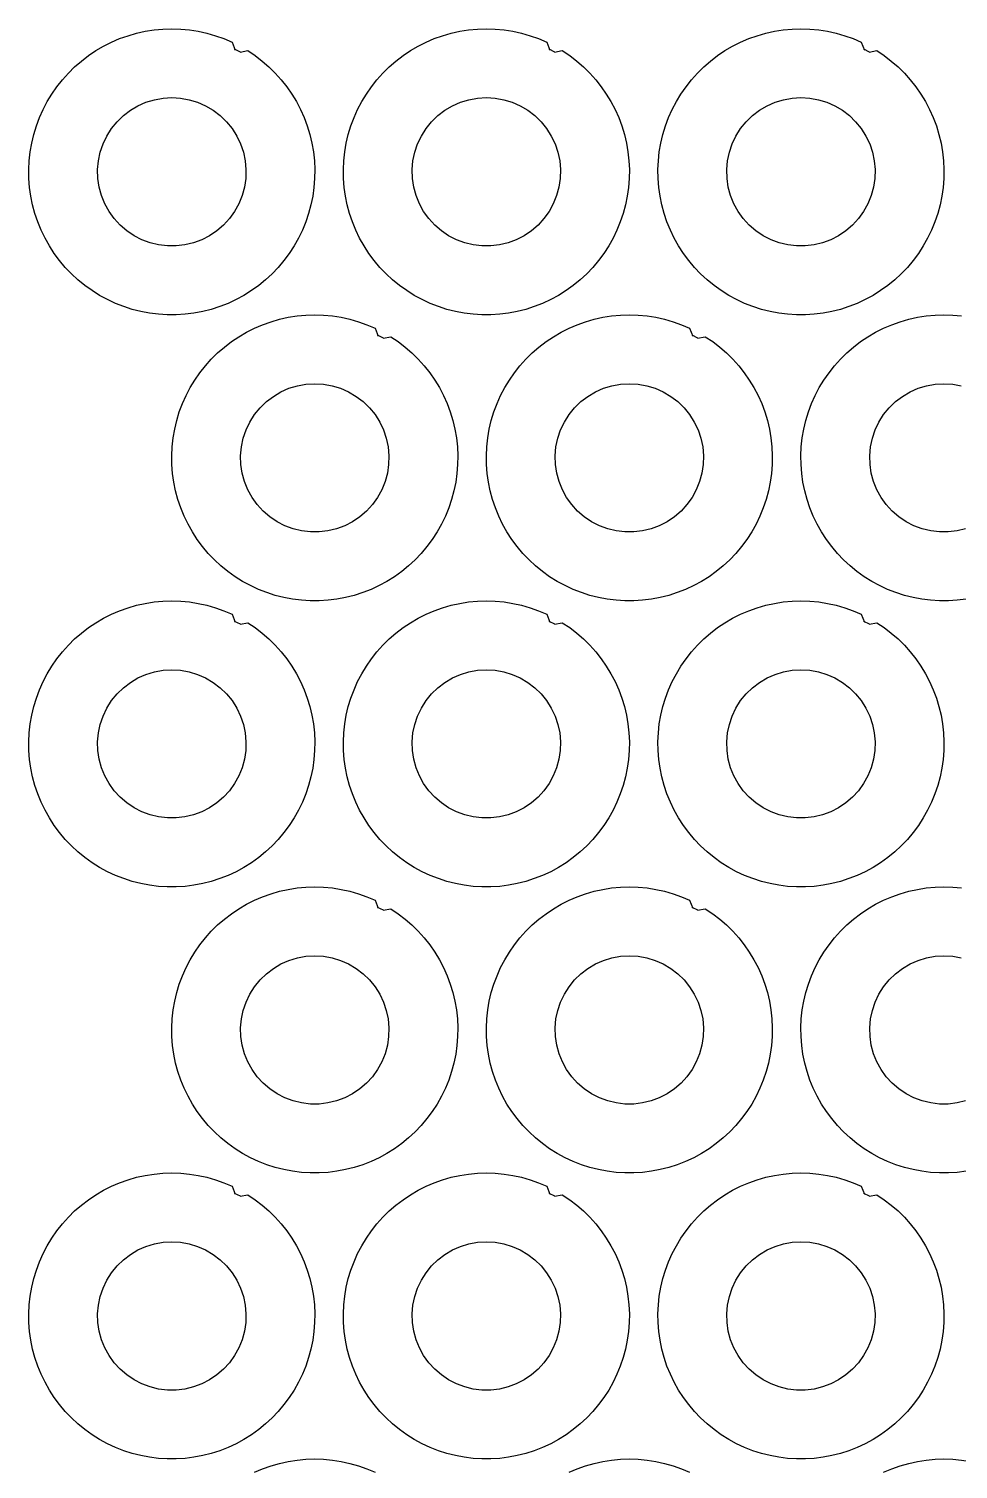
# Model space of a CAD drawing. Extents: x 0 to 183, y 0 to 160.
# Drawn here: x 0.1 to 52.1, y 79.5 to 160.1 of the extents above; entities that cross this region are included whole.
import ezdxf

# ---------------------------------------------------------------- set-up
doc = ezdxf.new("R2010")
doc.units = 0
doc.layers.add('Layer_1', color=7, linetype='CONTINUOUS')

msp = doc.modelspace()

# ---------------------------------------------------------------- linework, layer by layer
at = {"layer": 'Layer_1', "color": 7}
for points in [[(0.161833, 152.722013), (0.21585, 153.217014), (0.300827, 153.707013), (0.415833, 154.192012), (0.560838, 154.668014), (0.734828, 155.134014), (0.937831, 155.588013), (1.16883, 156.029014), (1.42585, 156.455014), (1.70985, 156.863014), (2.018827, 157.254013), (2.350833, 157.624012), (2.704824, 157.973014), (3.080829, 158.300014), (3.475827, 158.602014), (3.888831, 158.880014), (4.318825, 159.131014), (4.762845, 159.354012), (5.220835, 159.550013), (5.689832, 159.717015), (6.167832, 159.855013), (6.653847, 159.962015), (7.144829, 160.039013), (7.640834, 160.086015), (8.137828, 160.101029), (8.634849, 160.086), (9.130827, 160.039013), (9.621837, 159.962015), (10.107824, 159.855013), (10.585852, 159.717015), (11.054848, 159.550013), (11.512839, 159.354012), (11.692383, 158.915537)], [(17.759624, 152.722013), (17.813642, 153.217014), (17.898619, 153.707013), (18.013624, 154.192012), (18.15863, 154.668014), (18.33262, 155.134014), (18.535623, 155.588013), (18.766622, 156.029014), (19.023641, 156.455014), (19.307642, 156.863014), (19.616618, 157.254013), (19.948625, 157.624012), (20.302616, 157.973014), (20.678621, 158.300014), (21.073619, 158.602014), (21.486623, 158.880014), (21.916617, 159.131014), (22.360637, 159.354012), (22.818627, 159.550013), (23.287624, 159.717015), (23.765624, 159.855013), (24.251639, 159.962015), (24.742621, 160.039013), (25.238626, 160.086015), (25.73562, 160.101029), (26.232641, 160.086), (26.728618, 160.039013), (27.219629, 159.962015), (27.705615, 159.855013), (28.183643, 159.717015), (28.65264, 159.550013), (29.11063, 159.354012), (29.290175, 158.915537)], [(35.357416, 152.722013), (35.411433, 153.217014), (35.496411, 153.707013), (35.611416, 154.192012), (35.756422, 154.668014), (35.930412, 155.134014), (36.133414, 155.588013), (36.364413, 156.029014), (36.621433, 156.455014), (36.905433, 156.863014), (37.21441, 157.254013), (37.546416, 157.624012), (37.900408, 157.973014), (38.276412, 158.300014), (38.671411, 158.602014), (39.084415, 158.880014), (39.514408, 159.131014), (39.958429, 159.354012), (40.416419, 159.550013), (40.885416, 159.717015), (41.363415, 159.855013), (41.84943, 159.962015), (42.340412, 160.039013), (42.836418, 160.086015), (43.333411, 160.101029), (43.830433, 160.086), (44.32641, 160.039013), (44.81742, 159.962015), (45.303407, 159.855013), (45.781435, 159.717015), (46.250432, 159.550013), (46.708422, 159.354012), (46.887966, 158.915537)], [(11.976535, 158.791676), (11.653205, 158.954716)], [(11.956831, 158.798006), (12.386824, 158.880014), (12.799828, 158.602014), (13.194827, 158.300014), (13.570831, 157.973014), (13.924851, 157.624012), (14.256829, 157.254013), (14.565834, 156.863014), (14.849834, 156.455014), (15.106826, 156.029014), (15.337825, 155.588013), (15.540827, 155.134014), (15.714845, 154.668014), (15.859851, 154.192012), (15.974828, 153.707013), (16.059834, 153.217014), (16.113851, 152.722013), (16.136711, 152.225014)], [(29.574327, 158.791676), (29.250996, 158.954716)], [(29.554622, 158.798006), (29.984616, 158.880014), (30.39762, 158.602014), (30.792618, 158.300014), (31.168623, 157.973014), (31.522643, 157.624012), (31.854621, 157.254013), (32.163626, 156.863014), (32.447626, 156.455014), (32.704618, 156.029014), (32.935616, 155.588013), (33.138619, 155.134014), (33.312637, 154.668014), (33.457643, 154.192012), (33.57262, 153.707013), (33.657626, 153.217014), (33.711643, 152.722013), (33.734503, 152.225014)], [(47.172119, 158.791676), (46.848788, 158.954716)], [(47.152414, 158.798006), (47.582408, 158.880014), (47.995412, 158.602014), (48.39041, 158.300014), (48.766415, 157.973014), (49.120434, 157.624012), (49.452412, 157.254013), (49.761417, 156.863014), (50.045418, 156.455014), (50.302409, 156.029014), (50.533408, 155.588013), (50.736411, 155.134014), (50.910429, 154.668014), (51.055435, 154.192012), (51.170412, 153.707013), (51.255417, 153.217014), (51.309435, 152.722013), (51.332295, 152.225014)], [(3.989838, 152.224015), (4.032849, 152.714015), (4.134844, 153.195014), (4.291844, 153.661014), (4.50385, 154.105015), (4.765837, 154.520014), (5.07583, 154.902013), (5.428833, 155.245014), (5.819852, 155.543013), (6.242847, 155.793014), (6.69285, 155.991012), (7.162835, 156.135014), (7.646846, 156.222014), (8.137828, 156.251013), (8.628838, 156.222014), (9.112849, 156.135014), (9.582834, 155.991012), (10.032837, 155.793014), (10.455832, 155.543013), (10.846851, 155.245014), (11.199826, 154.902013), (11.509847, 154.520014), (11.771834, 154.105015), (11.983839, 153.661014), (12.14084, 153.195014), (12.242835, 152.714015), (12.285845, 152.224015), (12.271734, 151.732014)], [(21.58763, 152.224015), (21.630641, 152.714015), (21.732636, 153.195014), (21.889636, 153.661014), (22.101642, 154.105015), (22.363628, 154.520014), (22.673621, 154.902013), (23.026625, 155.245014), (23.417644, 155.543013), (23.840638, 155.793014), (24.290642, 155.991012), (24.760626, 156.135014), (25.244638, 156.222014), (25.73562, 156.251013), (26.22663, 156.222014), (26.710641, 156.135014), (27.180626, 155.991012), (27.630629, 155.793014), (28.053624, 155.543013), (28.444642, 155.245014), (28.797618, 154.902013), (29.107639, 154.520014), (29.369626, 154.105015), (29.581631, 153.661014), (29.738631, 153.195014), (29.840626, 152.714015), (29.883637, 152.224015), (29.869526, 151.732014)], [(39.185422, 152.224015), (39.228433, 152.714015), (39.330428, 153.195014), (39.487428, 153.661014), (39.699433, 154.105015), (39.96142, 154.520014), (40.271413, 154.902013), (40.624417, 155.245014), (41.015435, 155.543013), (41.43843, 155.793014), (41.888433, 155.991012), (42.358418, 156.135014), (42.842429, 156.222014), (43.333411, 156.251013), (43.824421, 156.222014), (44.308433, 156.135014), (44.778417, 155.991012), (45.228421, 155.793014), (45.651415, 155.543013), (46.042434, 155.245014), (46.395409, 154.902013), (46.705431, 154.520014), (46.967417, 154.105015), (47.179423, 153.661014), (47.336423, 153.195014), (47.438418, 152.714015), (47.481429, 152.224015), (47.467318, 151.732014)], [(0.138832, 152.225014), (0.161974, 152.722013)], [(17.736623, 152.225014), (17.759766, 152.722013)], [(35.334415, 152.225014), (35.357557, 152.722013)], [(16.136824, 152.225014), (16.128922, 151.728012), (16.09085, 151.232012), (16.020831, 150.739012), (15.920839, 150.252015), (15.790848, 149.771024), (15.631844, 149.300023), (15.44284, 148.840001), (15.225839, 148.392001), (14.98183, 147.958028), (14.71084, 147.541017), (14.414845, 147.141023), (14.093846, 146.760023), (13.750833, 146.40002), (13.384847, 146.062003), (12.999839, 145.748002), (12.59485, 145.458019), (12.173831, 145.194028), (11.736838, 144.956002), (11.284831, 144.746001), (10.821846, 144.565012), (10.347825, 144.412019), (9.865846, 144.290014), (9.37684, 144.19801), (8.882838, 144.136006), (8.386832, 144.105018), (7.888851, 144.105018), (7.392846, 144.136006), (6.898844, 144.19801), (6.409838, 144.290014), (5.92783, 144.412019), (5.453838, 144.565012), (4.990824, 144.746001), (4.538845, 144.956002), (4.101824, 145.194028), (3.680833, 145.458019), (3.275844, 145.748002), (2.890837, 146.062003), (2.524851, 146.40002), (2.181838, 146.760023), (1.860839, 147.141023), (1.564844, 147.541017), (1.293826, 147.958028), (1.049845, 148.392001), (0.832844, 148.840001), (0.64384, 149.300023), (0.484836, 149.771024), (0.354844, 150.252015), (0.254825, 150.739012), (0.184834, 151.232012), (0.146847, 151.728012), (0.138944, 152.225014)], [(12.271847, 151.732014), (12.198836, 151.246013), (12.068845, 150.772012), (11.884836, 150.316023), (11.646838, 149.886001), (11.360834, 149.486008), (11.028828, 149.123013), (10.655843, 148.802014), (10.247834, 148.528004), (9.810841, 148.303017), (9.349831, 148.132018), (8.871831, 148.016025), (8.383841, 147.958028), (7.891843, 147.958028), (7.403824, 148.016025), (6.925824, 148.132018), (6.464843, 148.303017), (6.02785, 148.528004), (5.619841, 148.802014), (5.246828, 149.123013), (4.91485, 149.486008), (4.628846, 149.886001), (4.390848, 150.316023), (4.206839, 150.772012), (4.076848, 151.246013), (4.003837, 151.732014), (3.989726, 152.224015)], [(33.734616, 152.225014), (33.726714, 151.728012), (33.688642, 151.232012), (33.618622, 150.739012), (33.518631, 150.252015), (33.38864, 149.771024), (33.229636, 149.300023), (33.040631, 148.840001), (32.823631, 148.392001), (32.579621, 147.958028), (32.308632, 147.541017), (32.012637, 147.141023), (31.691637, 146.760023), (31.348624, 146.40002), (30.982639, 146.062003), (30.597631, 145.748002), (30.192642, 145.458019), (29.771623, 145.194028), (29.33463, 144.956002), (28.882623, 144.746001), (28.419638, 144.565012), (27.945617, 144.412019), (27.463638, 144.290014), (26.974632, 144.19801), (26.48063, 144.136006), (25.984624, 144.105018), (25.486643, 144.105018), (24.990638, 144.136006), (24.496636, 144.19801), (24.007629, 144.290014), (23.525622, 144.412019), (23.05163, 144.565012), (22.588616, 144.746001), (22.136637, 144.956002), (21.699616, 145.194028), (21.278625, 145.458019), (20.873636, 145.748002), (20.488629, 146.062003), (20.122643, 146.40002), (19.77963, 146.760023), (19.45863, 147.141023), (19.162636, 147.541017), (18.891618, 147.958028), (18.647637, 148.392001), (18.430636, 148.840001), (18.241632, 149.300023), (18.082628, 149.771024), (17.952636, 150.252015), (17.852617, 150.739012), (17.782626, 151.232012), (17.744638, 151.728012), (17.736736, 152.225014)], [(29.869639, 151.732014), (29.796628, 151.246013), (29.666636, 150.772012), (29.482628, 150.316023), (29.24463, 149.886001), (28.958626, 149.486008), (28.626619, 149.123013), (28.253634, 148.802014), (27.845626, 148.528004), (27.408633, 148.303017), (26.947623, 148.132018), (26.469623, 148.016025), (25.981633, 147.958028), (25.489635, 147.958028), (25.001616, 148.016025), (24.523616, 148.132018), (24.062634, 148.303017), (23.625642, 148.528004), (23.217633, 148.802014), (22.84462, 149.123013), (22.512642, 149.486008), (22.226638, 149.886001), (21.98864, 150.316023), (21.804631, 150.772012), (21.674639, 151.246013), (21.601628, 151.732014), (21.587517, 152.224015)], [(51.332407, 152.225014), (51.324505, 151.728012), (51.286433, 151.232012), (51.216414, 150.739012), (51.116423, 150.252015), (50.986431, 149.771024), (50.827427, 149.300023), (50.638423, 148.840001), (50.421422, 148.392001), (50.177413, 147.958028), (49.906423, 147.541017), (49.610429, 147.141023), (49.289429, 146.760023), (48.946416, 146.40002), (48.58043, 146.062003), (48.195423, 145.748002), (47.790434, 145.458019), (47.369415, 145.194028), (46.932422, 144.956002), (46.480415, 144.746001), (46.017429, 144.565012), (45.543409, 144.412019), (45.06143, 144.290014), (44.572423, 144.19801), (44.078421, 144.136006), (43.582416, 144.105018), (43.084435, 144.105018), (42.588429, 144.136006), (42.094427, 144.19801), (41.605421, 144.290014), (41.123414, 144.412019), (40.649421, 144.565012), (40.186408, 144.746001), (39.734429, 144.956002), (39.297408, 145.194028), (38.876417, 145.458019), (38.471428, 145.748002), (38.08642, 146.062003), (37.720435, 146.40002), (37.377422, 146.760023), (37.056422, 147.141023), (36.760427, 147.541017), (36.489409, 147.958028), (36.245428, 148.392001), (36.028428, 148.840001), (35.839423, 149.300023), (35.680419, 149.771024), (35.550428, 150.252015), (35.450408, 150.739012), (35.380417, 151.232012), (35.34243, 151.728012), (35.334528, 152.225014)], [(47.467431, 151.732014), (47.39442, 151.246013), (47.264428, 150.772012), (47.080419, 150.316023), (46.842421, 149.886001), (46.556417, 149.486008), (46.224411, 149.123013), (45.851426, 148.802014), (45.443417, 148.528004), (45.006425, 148.303017), (44.545415, 148.132018), (44.067415, 148.016025), (43.579424, 147.958028), (43.087426, 147.958028), (42.599408, 148.016025), (42.121408, 148.132018), (41.660426, 148.303017), (41.223433, 148.528004), (40.815425, 148.802014), (40.442411, 149.123013), (40.110433, 149.486008), (39.824429, 149.886001), (39.586431, 150.316023), (39.402423, 150.772012), (39.272431, 151.246013), (39.19942, 151.732014), (39.185309, 152.224015)], [(8.160829, 136.726001), (8.214846, 137.221002), (8.299823, 137.711002), (8.414829, 138.196001), (8.559835, 138.672003), (8.733825, 139.138002), (8.936827, 139.592002), (9.167826, 140.033002), (9.424846, 140.459003), (9.708846, 140.867003), (10.017823, 141.258002), (10.349829, 141.628001), (10.70382, 141.977003), (11.079825, 142.304002), (11.474823, 142.606003), (11.887827, 142.884003), (12.317821, 143.135003), (12.761841, 143.358001), (13.219832, 143.554001), (13.688828, 143.721003), (14.166828, 143.859002), (14.652843, 143.966003), (15.143825, 144.043002), (15.639831, 144.090003), (16.136824, 144.105018), (16.633846, 144.089989), (17.129823, 144.043002), (17.620833, 143.966003), (18.10682, 143.859002), (18.584848, 143.721003), (19.053845, 143.554001), (19.511835, 143.358001), (19.691379, 142.919526)], [(25.758621, 136.726001), (25.812638, 137.221002), (25.897615, 137.711002), (26.012621, 138.196001), (26.157626, 138.672003), (26.331616, 139.138002), (26.534619, 139.592002), (26.765618, 140.033002), (27.022638, 140.459003), (27.306638, 140.867003), (27.615615, 141.258002), (27.947621, 141.628001), (28.301612, 141.977003), (28.677617, 142.304002), (29.072615, 142.606003), (29.485619, 142.884003), (29.915613, 143.135003), (30.359633, 143.358001), (30.817623, 143.554001), (31.28662, 143.721003), (31.76462, 143.859002), (32.250635, 143.966003), (32.741617, 144.043002), (33.237622, 144.090003), (33.734616, 144.105018), (34.231637, 144.089989), (34.727615, 144.043002), (35.218625, 143.966003), (35.704612, 143.859002), (36.18264, 143.721003), (36.651636, 143.554001), (37.109627, 143.358001), (37.289171, 142.919526)], [(43.356412, 136.726001), (43.41043, 137.221002), (43.495407, 137.711002), (43.610412, 138.196001), (43.755418, 138.672003), (43.929408, 139.138002), (44.132411, 139.592002), (44.363409, 140.033002), (44.620429, 140.459003), (44.904429, 140.867003), (45.213406, 141.258002), (45.545413, 141.628001), (45.899404, 141.977003), (46.275409, 142.304002), (46.670407, 142.606003), (47.083411, 142.884003), (47.513405, 143.135003), (47.957425, 143.358001), (48.415415, 143.554001), (48.884412, 143.721003), (49.362412, 143.859002), (49.848427, 143.966003), (50.339409, 144.043002), (50.835414, 144.090003), (51.332407, 144.105018), (51.829429, 144.089989), (52.325406, 144.043002)], [(19.975532, 142.795665), (19.652201, 142.958704)], [(19.955827, 142.801995), (20.385821, 142.884003), (20.798825, 142.606003), (21.193823, 142.304002), (21.569828, 141.977003), (21.923847, 141.628001), (22.255825, 141.258002), (22.56483, 140.867003), (22.84883, 140.459003), (23.105822, 140.033002), (23.336821, 139.592002), (23.539823, 139.138002), (23.713842, 138.672003), (23.858847, 138.196001), (23.973825, 137.711002), (24.05883, 137.221002), (24.112847, 136.726001), (24.135707, 136.229003)], [(37.573323, 142.795665), (37.249993, 142.958704)], [(37.553619, 142.801995), (37.983612, 142.884003), (38.396616, 142.606003), (38.791615, 142.304002), (39.167619, 141.977003), (39.521639, 141.628001), (39.853617, 141.258002), (40.162622, 140.867003), (40.446622, 140.459003), (40.703614, 140.033002), (40.934613, 139.592002), (41.137615, 139.138002), (41.311633, 138.672003), (41.456639, 138.196001), (41.571616, 137.711002), (41.656622, 137.221002), (41.710639, 136.726001), (41.733499, 136.229003)], [(11.988835, 136.228003), (12.031845, 136.718003), (12.13384, 137.199003), (12.290841, 137.665003), (12.502846, 138.109003), (12.764833, 138.524003), (13.074826, 138.906002), (13.427829, 139.249003), (13.818848, 139.547002), (14.241843, 139.797003), (14.691846, 139.995001), (15.161831, 140.139002), (15.645842, 140.226003), (16.136824, 140.255001), (16.627834, 140.226003), (17.111845, 140.139002), (17.58183, 139.995001), (18.031833, 139.797003), (18.454828, 139.547002), (18.845847, 139.249003), (19.198822, 138.906002), (19.508843, 138.524003), (19.77083, 138.109003), (19.982836, 137.665003), (20.139836, 137.199003), (20.241831, 136.718003), (20.284842, 136.228003), (20.27073, 135.736003)], [(29.586626, 136.228003), (29.629637, 136.718003), (29.731632, 137.199003), (29.888632, 137.665003), (30.100638, 138.109003), (30.362625, 138.524003), (30.672618, 138.906002), (31.025621, 139.249003), (31.41664, 139.547002), (31.839635, 139.797003), (32.289638, 139.995001), (32.759623, 140.139002), (33.243634, 140.226003), (33.734616, 140.255001), (34.225626, 140.226003), (34.709637, 140.139002), (35.179622, 139.995001), (35.629625, 139.797003), (36.05262, 139.547002), (36.443639, 139.249003), (36.796614, 138.906002), (37.106635, 138.524003), (37.368622, 138.109003), (37.580627, 137.665003), (37.737628, 137.199003), (37.839623, 136.718003), (37.882633, 136.228003), (37.868522, 135.736003)], [(47.184418, 136.228003), (47.227429, 136.718003), (47.329424, 137.199003), (47.486424, 137.665003), (47.698429, 138.109003), (47.960416, 138.524003), (48.270409, 138.906002), (48.623413, 139.249003), (49.014432, 139.547002), (49.437426, 139.797003), (49.88743, 139.995001), (50.357414, 140.139002), (50.841425, 140.226003), (51.332407, 140.255001), (51.823418, 140.226003), (52.307429, 140.139002)], [(8.137828, 136.229003), (8.16097, 136.726001)], [(24.13582, 136.229003), (24.127918, 135.732001), (24.089846, 135.236001), (24.019827, 134.743001), (23.919836, 134.256004), (23.789844, 133.775013), (23.63084, 133.304012), (23.441836, 132.84399), (23.224835, 132.39599), (22.980826, 131.962017), (22.709836, 131.545005), (22.413841, 131.145012), (22.092842, 130.764012), (21.749829, 130.404009), (21.383843, 130.065992), (20.998836, 129.751991), (20.593847, 129.462008), (20.172828, 129.198017), (19.735835, 128.959991), (19.283828, 128.749989), (18.820842, 128.569), (18.346822, 128.416008), (17.864842, 128.294003), (17.375836, 128.201999), (16.881834, 128.139994), (16.385829, 128.109006), (15.887848, 128.109006), (15.391842, 128.139994), (14.89784, 128.201999), (14.408834, 128.294003), (13.926826, 128.416008), (13.452834, 128.569), (12.98982, 128.749989), (12.537842, 128.959991), (12.10082, 129.198017), (11.67983, 129.462008), (11.274841, 129.751991), (10.889833, 130.065992), (10.523847, 130.404009), (10.180834, 130.764012), (9.859835, 131.145012), (9.56384, 131.545005), (9.292822, 131.962017), (9.048841, 132.39599), (8.83184, 132.84399), (8.642836, 133.304012), (8.483832, 133.775013), (8.353841, 134.256004), (8.253821, 134.743001), (8.18383, 135.236001), (8.145843, 135.732001), (8.137941, 136.229003)], [(20.270843, 135.736003), (20.197832, 135.250002), (20.067841, 134.776001), (19.883832, 134.320012), (19.645834, 133.88999), (19.35983, 133.489996), (19.027824, 133.127002), (18.654839, 132.806003), (18.24683, 132.531993), (17.809837, 132.307005), (17.348827, 132.136007), (16.870828, 132.020014), (16.382837, 131.962017), (15.890839, 131.962017), (15.40282, 132.020014), (14.924821, 132.136007), (14.463839, 132.307005), (14.026846, 132.531993), (13.618837, 132.806003), (13.245824, 133.127002), (12.913846, 133.489996), (12.627842, 133.88999), (12.389844, 134.320012), (12.205835, 134.776001), (12.075844, 135.250002), (12.002833, 135.736003), (11.988722, 136.228003)], [(25.73562, 136.229003), (25.758762, 136.726001)], [(41.733612, 136.229003), (41.72571, 135.732001), (41.687638, 135.236001), (41.617619, 134.743001), (41.517627, 134.256004), (41.387636, 133.775013), (41.228632, 133.304012), (41.039628, 132.84399), (40.822627, 132.39599), (40.578618, 131.962017), (40.307628, 131.545005), (40.011633, 131.145012), (39.690634, 130.764012), (39.347621, 130.404009), (38.981635, 130.065992), (38.596627, 129.751991), (38.191638, 129.462008), (37.770619, 129.198017), (37.333626, 128.959991), (36.881619, 128.749989), (36.418634, 128.569), (35.944613, 128.416008), (35.462634, 128.294003), (34.973628, 128.201999), (34.479626, 128.139994), (33.98362, 128.109006), (33.485639, 128.109006), (32.989634, 128.139994), (32.495632, 128.201999), (32.006626, 128.294003), (31.524618, 128.416008), (31.050626, 128.569), (30.587612, 128.749989), (30.135633, 128.959991), (29.698612, 129.198017), (29.277621, 129.462008), (28.872632, 129.751991), (28.487625, 130.065992), (28.121639, 130.404009), (27.778626, 130.764012), (27.457627, 131.145012), (27.161632, 131.545005), (26.890614, 131.962017), (26.646633, 132.39599), (26.429632, 132.84399), (26.240628, 133.304012), (26.081624, 133.775013), (25.951632, 134.256004), (25.851613, 134.743001), (25.781622, 135.236001), (25.743635, 135.732001), (25.735732, 136.229003)], [(37.868635, 135.736003), (37.795624, 135.250002), (37.665633, 134.776001), (37.481624, 134.320012), (37.243626, 133.88999), (36.957622, 133.489996), (36.625616, 133.127002), (36.252631, 132.806003), (35.844622, 132.531993), (35.407629, 132.307005), (34.946619, 132.136007), (34.468619, 132.020014), (33.980629, 131.962017), (33.488631, 131.962017), (33.000612, 132.020014), (32.522612, 132.136007), (32.061631, 132.307005), (31.624638, 132.531993), (31.216629, 132.806003), (30.843616, 133.127002), (30.511638, 133.489996), (30.225634, 133.88999), (29.987636, 134.320012), (29.803627, 134.776001), (29.673636, 135.250002), (29.600625, 135.736003), (29.586514, 136.228003)], [(43.333411, 136.229003), (43.356553, 136.726001)], [(52.571419, 128.201999), (52.077418, 128.139994), (51.581412, 128.109006), (51.083431, 128.109006), (50.587425, 128.139994), (50.093424, 128.201999), (49.604417, 128.294003), (49.12241, 128.416008), (48.648418, 128.569), (48.185404, 128.749989), (47.733425, 128.959991), (47.296404, 129.198017), (46.875413, 129.462008), (46.470424, 129.751991), (46.085417, 130.065992), (45.719431, 130.404009), (45.376418, 130.764012), (45.055418, 131.145012), (44.759424, 131.545005), (44.488406, 131.962017), (44.244425, 132.39599), (44.027424, 132.84399), (43.83842, 133.304012), (43.679416, 133.775013), (43.549424, 134.256004), (43.449405, 134.743001), (43.379413, 135.236001), (43.341426, 135.732001), (43.333524, 136.229003)], [(52.544411, 132.136007), (52.066411, 132.020014), (51.578421, 131.962017), (51.086423, 131.962017), (50.598404, 132.020014), (50.120404, 132.136007), (49.659422, 132.307005), (49.222429, 132.531993), (48.814421, 132.806003), (48.441408, 133.127002), (48.10943, 133.489996), (47.823426, 133.88999), (47.585428, 134.320012), (47.401419, 134.776001), (47.271427, 135.250002), (47.198416, 135.736003), (47.184305, 136.228003)], [(0.161833, 120.72999), (0.21585, 121.224991), (0.300827, 121.714991), (0.415833, 122.19999), (0.560838, 122.675991), (0.734828, 123.141991), (0.937831, 123.595991), (1.16883, 124.036991), (1.42585, 124.462992), (1.70985, 124.870992), (2.018827, 125.261991), (2.350833, 125.63199), (2.704824, 125.980992), (3.080829, 126.307991), (3.475827, 126.609991), (3.888831, 126.887992), (4.318825, 127.138992), (4.762845, 127.36199), (5.220835, 127.55799), (5.689832, 127.724992), (6.167832, 127.86299), (6.653847, 127.969992), (7.144829, 128.046991), (7.640834, 128.093992), (8.137828, 128.109006), (8.634849, 128.093978), (9.130827, 128.046991), (9.621837, 127.969992), (10.107824, 127.86299), (10.585852, 127.724992), (11.054848, 127.55799), (11.512839, 127.36199), (11.692383, 126.923515)], [(17.759624, 120.72999), (17.813642, 121.224991), (17.898619, 121.714991), (18.013624, 122.19999), (18.15863, 122.675991), (18.33262, 123.141991), (18.535623, 123.595991), (18.766622, 124.036991), (19.023641, 124.462992), (19.307642, 124.870992), (19.616618, 125.261991), (19.948625, 125.63199), (20.302616, 125.980992), (20.678621, 126.307991), (21.073619, 126.609991), (21.486623, 126.887992), (21.916617, 127.138992), (22.360637, 127.36199), (22.818627, 127.55799), (23.287624, 127.724992), (23.765624, 127.86299), (24.251639, 127.969992), (24.742621, 128.046991), (25.238626, 128.093992), (25.73562, 128.109006), (26.232641, 128.093978), (26.728618, 128.046991), (27.219629, 127.969992), (27.705615, 127.86299), (28.183643, 127.724992), (28.65264, 127.55799), (29.11063, 127.36199), (29.290175, 126.923515)], [(35.357416, 120.72999), (35.411433, 121.224991), (35.496411, 121.714991), (35.611416, 122.19999), (35.756422, 122.675991), (35.930412, 123.141991), (36.133414, 123.595991), (36.364413, 124.036991), (36.621433, 124.462992), (36.905433, 124.870992), (37.21441, 125.261991), (37.546416, 125.63199), (37.900408, 125.980992), (38.276412, 126.307991), (38.671411, 126.609991), (39.084415, 126.887992), (39.514408, 127.138992), (39.958429, 127.36199), (40.416419, 127.55799), (40.885416, 127.724992), (41.363415, 127.86299), (41.84943, 127.969992), (42.340412, 128.046991), (42.836418, 128.093992), (43.333411, 128.109006), (43.830433, 128.093978), (44.32641, 128.046991), (44.81742, 127.969992), (45.303407, 127.86299), (45.781435, 127.724992), (46.250432, 127.55799), (46.708422, 127.36199), (46.887966, 126.923515)], [(11.976535, 126.799653), (11.653205, 126.962693)], [(11.956831, 126.805984), (12.386824, 126.887992), (12.799828, 126.609991), (13.194827, 126.307991), (13.570831, 125.980992), (13.924851, 125.63199), (14.256829, 125.261991), (14.565834, 124.870992), (14.849834, 124.462992), (15.106826, 124.036991), (15.337825, 123.595991), (15.540827, 123.141991), (15.714845, 122.675991), (15.859851, 122.19999), (15.974828, 121.714991), (16.059834, 121.224991), (16.113851, 120.72999), (16.136711, 120.232991)], [(29.574327, 126.799653), (29.250996, 126.962693)], [(29.554622, 126.805984), (29.984616, 126.887992), (30.39762, 126.609991), (30.792618, 126.307991), (31.168623, 125.980992), (31.522643, 125.63199), (31.854621, 125.261991), (32.163626, 124.870992), (32.447626, 124.462992), (32.704618, 124.036991), (32.935616, 123.595991), (33.138619, 123.141991), (33.312637, 122.675991), (33.457643, 122.19999), (33.57262, 121.714991), (33.657626, 121.224991), (33.711643, 120.72999), (33.734503, 120.232991)], [(47.172119, 126.799653), (46.848788, 126.962693)], [(47.152414, 126.805984), (47.582408, 126.887992), (47.995412, 126.609991), (48.39041, 126.307991), (48.766415, 125.980992), (49.120434, 125.63199), (49.452412, 125.261991), (49.761417, 124.870992), (50.045418, 124.462992), (50.302409, 124.036991), (50.533408, 123.595991), (50.736411, 123.141991), (50.910429, 122.675991), (51.055435, 122.19999), (51.170412, 121.714991), (51.255417, 121.224991), (51.309435, 120.72999), (51.332295, 120.232991)], [(3.989838, 120.231992), (4.032849, 120.721992), (4.134844, 121.202992), (4.291844, 121.668992), (4.50385, 122.112992), (4.765837, 122.527991), (5.07583, 122.90999), (5.428833, 123.252992), (5.819852, 123.55099), (6.242847, 123.800991), (6.69285, 123.99899), (7.162835, 124.142991), (7.646846, 124.229992), (8.137828, 124.25899), (8.628838, 124.229992), (9.112849, 124.142991), (9.582834, 123.99899), (10.032837, 123.800991), (10.455832, 123.55099), (10.846851, 123.252992), (11.199826, 122.90999), (11.509847, 122.527991), (11.771834, 122.112992), (11.983839, 121.668992), (12.14084, 121.202992), (12.242835, 120.721992), (12.285845, 120.231992), (12.271734, 119.739991)], [(21.58763, 120.231992), (21.630641, 120.721992), (21.732636, 121.202992), (21.889636, 121.668992), (22.101642, 122.112992), (22.363628, 122.527991), (22.673621, 122.90999), (23.026625, 123.252992), (23.417644, 123.55099), (23.840638, 123.800991), (24.290642, 123.99899), (24.760626, 124.142991), (25.244638, 124.229992), (25.73562, 124.25899), (26.22663, 124.229992), (26.710641, 124.142991), (27.180626, 123.99899), (27.630629, 123.800991), (28.053624, 123.55099), (28.444642, 123.252992), (28.797618, 122.90999), (29.107639, 122.527991), (29.369626, 122.112992), (29.581631, 121.668992), (29.738631, 121.202992), (29.840626, 120.721992), (29.883637, 120.231992), (29.869526, 119.739991)], [(39.185422, 120.231992), (39.228433, 120.721992), (39.330428, 121.202992), (39.487428, 121.668992), (39.699433, 122.112992), (39.96142, 122.527991), (40.271413, 122.90999), (40.624417, 123.252992), (41.015435, 123.55099), (41.43843, 123.800991), (41.888433, 123.99899), (42.358418, 124.142991), (42.842429, 124.229992), (43.333411, 124.25899), (43.824421, 124.229992), (44.308433, 124.142991), (44.778417, 123.99899), (45.228421, 123.800991), (45.651415, 123.55099), (46.042434, 123.252992), (46.395409, 122.90999), (46.705431, 122.527991), (46.967417, 122.112992), (47.179423, 121.668992), (47.336423, 121.202992), (47.438418, 120.721992), (47.481429, 120.231992), (47.467318, 119.739991)], [(0.138832, 120.232991), (0.161974, 120.72999)], [(16.136824, 120.232991), (16.128922, 119.735989), (16.09085, 119.23999), (16.020831, 118.74699), (15.920839, 118.259993), (15.790848, 117.779001), (15.631844, 117.308001), (15.44284, 116.847978), (15.225839, 116.399979), (14.98183, 115.966006), (14.71084, 115.548994), (14.414845, 115.149001), (14.093846, 114.768001), (13.750833, 114.407998), (13.384847, 114.06998), (12.999839, 113.75598), (12.59485, 113.465997), (12.173831, 113.202006), (11.736838, 112.96398), (11.284831, 112.753978), (10.821846, 112.572989), (10.347825, 112.419996), (9.865846, 112.297992), (9.37684, 112.205987), (8.882838, 112.143983), (8.386832, 112.112995), (7.888851, 112.112995), (7.392846, 112.143983), (6.898844, 112.205987), (6.409838, 112.297992), (5.92783, 112.419996), (5.453838, 112.572989), (4.990824, 112.753978), (4.538845, 112.96398), (4.101824, 113.202006), (3.680833, 113.465997), (3.275844, 113.75598), (2.890837, 114.06998), (2.524851, 114.407998), (2.181838, 114.768001), (1.860839, 115.149001), (1.564844, 115.548994), (1.293826, 115.966006), (1.049845, 116.399979), (0.832844, 116.847978), (0.64384, 117.308001), (0.484836, 117.779001), (0.354844, 118.259993), (0.254825, 118.74699), (0.184834, 119.23999), (0.146847, 119.735989), (0.138944, 120.232991)], [(12.271847, 119.739991), (12.198836, 119.253991), (12.068845, 118.77999), (11.884836, 118.324001), (11.646838, 117.893979), (11.360834, 117.493985), (11.028828, 117.130991), (10.655843, 116.809991), (10.247834, 116.535982), (9.810841, 116.310994), (9.349831, 116.139996), (8.871831, 116.024002), (8.383841, 115.966006), (7.891843, 115.966006), (7.403824, 116.024002), (6.925824, 116.139996), (6.464843, 116.310994), (6.02785, 116.535982), (5.619841, 116.809991), (5.246828, 117.130991), (4.91485, 117.493985), (4.628846, 117.893979), (4.390848, 118.324001), (4.206839, 118.77999), (4.076848, 119.253991), (4.003837, 119.739991), (3.989726, 120.231992)], [(17.736623, 120.232991), (17.759766, 120.72999)], [(33.734616, 120.232991), (33.726714, 119.735989), (33.688642, 119.23999), (33.618622, 118.74699), (33.518631, 118.259993), (33.38864, 117.779001), (33.229636, 117.308001), (33.040631, 116.847978), (32.823631, 116.399979), (32.579621, 115.966006), (32.308632, 115.548994), (32.012637, 115.149001), (31.691637, 114.768001), (31.348624, 114.407998), (30.982639, 114.06998), (30.597631, 113.75598), (30.192642, 113.465997), (29.771623, 113.202006), (29.33463, 112.96398), (28.882623, 112.753978), (28.419638, 112.572989), (27.945617, 112.419996), (27.463638, 112.297992), (26.974632, 112.205987), (26.48063, 112.143983), (25.984624, 112.112995), (25.486643, 112.112995), (24.990638, 112.143983), (24.496636, 112.205987), (24.007629, 112.297992), (23.525622, 112.419996), (23.05163, 112.572989), (22.588616, 112.753978), (22.136637, 112.96398), (21.699616, 113.202006), (21.278625, 113.465997), (20.873636, 113.75598), (20.488629, 114.06998), (20.122643, 114.407998), (19.77963, 114.768001), (19.45863, 115.149001), (19.162636, 115.548994), (18.891618, 115.966006), (18.647637, 116.399979), (18.430636, 116.847978), (18.241632, 117.308001), (18.082628, 117.779001), (17.952636, 118.259993), (17.852617, 118.74699), (17.782626, 119.23999), (17.744638, 119.735989), (17.736736, 120.232991)], [(29.869639, 119.739991), (29.796628, 119.253991), (29.666636, 118.77999), (29.482628, 118.324001), (29.24463, 117.893979), (28.958626, 117.493985), (28.626619, 117.130991), (28.253634, 116.809991), (27.845626, 116.535982), (27.408633, 116.310994), (26.947623, 116.139996), (26.469623, 116.024002), (25.981633, 115.966006), (25.489635, 115.966006), (25.001616, 116.024002), (24.523616, 116.139996), (24.062634, 116.310994), (23.625642, 116.535982), (23.217633, 116.809991), (22.84462, 117.130991), (22.512642, 117.493985), (22.226638, 117.893979), (21.98864, 118.324001), (21.804631, 118.77999), (21.674639, 119.253991), (21.601628, 119.739991), (21.587517, 120.231992)], [(35.334415, 120.232991), (35.357557, 120.72999)], [(51.332407, 120.232991), (51.324505, 119.735989), (51.286433, 119.23999), (51.216414, 118.74699), (51.116423, 118.259993), (50.986431, 117.779001), (50.827427, 117.308001), (50.638423, 116.847978), (50.421422, 116.399979), (50.177413, 115.966006), (49.906423, 115.548994), (49.610429, 115.149001), (49.289429, 114.768001), (48.946416, 114.407998), (48.58043, 114.06998), (48.195423, 113.75598), (47.790434, 113.465997), (47.369415, 113.202006), (46.932422, 112.96398), (46.480415, 112.753978), (46.017429, 112.572989), (45.543409, 112.419996), (45.06143, 112.297992), (44.572423, 112.205987), (44.078421, 112.143983), (43.582416, 112.112995), (43.084435, 112.112995), (42.588429, 112.143983), (42.094427, 112.205987), (41.605421, 112.297992), (41.123414, 112.419996), (40.649421, 112.572989), (40.186408, 112.753978), (39.734429, 112.96398), (39.297408, 113.202006), (38.876417, 113.465997), (38.471428, 113.75598), (38.08642, 114.06998), (37.720435, 114.407998), (37.377422, 114.768001), (37.056422, 115.149001), (36.760427, 115.548994), (36.489409, 115.966006), (36.245428, 116.399979), (36.028428, 116.847978), (35.839423, 117.308001), (35.680419, 117.779001), (35.550428, 118.259993), (35.450408, 118.74699), (35.380417, 119.23999), (35.34243, 119.735989), (35.334528, 120.232991)], [(47.467431, 119.739991), (47.39442, 119.253991), (47.264428, 118.77999), (47.080419, 118.324001), (46.842421, 117.893979), (46.556417, 117.493985), (46.224411, 117.130991), (45.851426, 116.809991), (45.443417, 116.535982), (45.006425, 116.310994), (44.545415, 116.139996), (44.067415, 116.024002), (43.579424, 115.966006), (43.087426, 115.966006), (42.599408, 116.024002), (42.121408, 116.139996), (41.660426, 116.310994), (41.223433, 116.535982), (40.815425, 116.809991), (40.442411, 117.130991), (40.110433, 117.493985), (39.824429, 117.893979), (39.586431, 118.324001), (39.402423, 118.77999), (39.272431, 119.253991), (39.19942, 119.739991), (39.185309, 120.231992)], [(8.160829, 104.733979), (8.214846, 105.22898), (8.299823, 105.71898), (8.414829, 106.203979), (8.559835, 106.67998), (8.733825, 107.14598), (8.936827, 107.59998), (9.167826, 108.04098), (9.424846, 108.46698), (9.708846, 108.874981), (10.017823, 109.26598), (10.349829, 109.635979), (10.70382, 109.98498), (11.079825, 110.31198), (11.474823, 110.61398), (11.887827, 110.89198), (12.317821, 111.14298), (12.761841, 111.365978), (13.219832, 111.561979), (13.688828, 111.728981), (14.166828, 111.866979), (14.652843, 111.973981), (15.143825, 112.05098), (15.639831, 112.097981), (16.136824, 112.112995), (16.633846, 112.097967), (17.129823, 112.05098), (17.620833, 111.973981), (18.10682, 111.866979), (18.584848, 111.728981), (19.053845, 111.561979), (19.511835, 111.365978), (19.691379, 110.927504)], [(25.758621, 104.733979), (25.812638, 105.22898), (25.897615, 105.71898), (26.012621, 106.203979), (26.157626, 106.67998), (26.331616, 107.14598), (26.534619, 107.59998), (26.765618, 108.04098), (27.022638, 108.46698), (27.306638, 108.874981), (27.615615, 109.26598), (27.947621, 109.635979), (28.301612, 109.98498), (28.677617, 110.31198), (29.072615, 110.61398), (29.485619, 110.89198), (29.915613, 111.14298), (30.359633, 111.365978), (30.817623, 111.561979), (31.28662, 111.728981), (31.76462, 111.866979), (32.250635, 111.973981), (32.741617, 112.05098), (33.237622, 112.097981), (33.734616, 112.112995), (34.231637, 112.097967), (34.727615, 112.05098), (35.218625, 111.973981), (35.704612, 111.866979), (36.18264, 111.728981), (36.651636, 111.561979), (37.109627, 111.365978), (37.289171, 110.927504)], [(43.356412, 104.733979), (43.41043, 105.22898), (43.495407, 105.71898), (43.610412, 106.203979), (43.755418, 106.67998), (43.929408, 107.14598), (44.132411, 107.59998), (44.363409, 108.04098), (44.620429, 108.46698), (44.904429, 108.874981), (45.213406, 109.26598), (45.545413, 109.635979), (45.899404, 109.98498), (46.275409, 110.31198), (46.670407, 110.61398), (47.083411, 110.89198), (47.513405, 111.14298), (47.957425, 111.365978), (48.415415, 111.561979), (48.884412, 111.728981), (49.362412, 111.866979), (49.848427, 111.973981), (50.339409, 112.05098), (50.835414, 112.097981), (51.332407, 112.112995), (51.829429, 112.097967), (52.325406, 112.05098)], [(19.975532, 110.803642), (19.652201, 110.966682)], [(19.955827, 110.809972), (20.385821, 110.89198), (20.798825, 110.61398), (21.193823, 110.31198), (21.569828, 109.98498), (21.923847, 109.635979), (22.255825, 109.26598), (22.56483, 108.874981), (22.84883, 108.46698), (23.105822, 108.04098), (23.336821, 107.59998), (23.539823, 107.14598), (23.713842, 106.67998), (23.858847, 106.203979), (23.973825, 105.71898), (24.05883, 105.22898), (24.112847, 104.733979), (24.135707, 104.23698)], [(37.573323, 110.803642), (37.249993, 110.966682)], [(37.553619, 110.809972), (37.983612, 110.89198), (38.396616, 110.61398), (38.791615, 110.31198), (39.167619, 109.98498), (39.521639, 109.635979), (39.853617, 109.26598), (40.162622, 108.874981), (40.446622, 108.46698), (40.703614, 108.04098), (40.934613, 107.59998), (41.137615, 107.14598), (41.311633, 106.67998), (41.456639, 106.203979), (41.571616, 105.71898), (41.656622, 105.22898), (41.710639, 104.733979), (41.733499, 104.23698)], [(11.988835, 104.235981), (12.031845, 104.725981), (12.13384, 105.206981), (12.290841, 105.67298), (12.502846, 106.116981), (12.764833, 106.53198), (13.074826, 106.913979), (13.427829, 107.256981), (13.818848, 107.554979), (14.241843, 107.80498), (14.691846, 108.002979), (15.161831, 108.14698), (15.645842, 108.23398), (16.136824, 108.262979), (16.627834, 108.23398), (17.111845, 108.14698), (17.58183, 108.002979), (18.031833, 107.80498), (18.454828, 107.554979), (18.845847, 107.256981), (19.198822, 106.913979), (19.508843, 106.53198), (19.77083, 106.116981), (19.982836, 105.67298), (20.139836, 105.206981), (20.241831, 104.725981), (20.284842, 104.235981), (20.27073, 103.74398)], [(29.586626, 104.235981), (29.629637, 104.725981), (29.731632, 105.206981), (29.888632, 105.67298), (30.100638, 106.116981), (30.362625, 106.53198), (30.672618, 106.913979), (31.025621, 107.256981), (31.41664, 107.554979), (31.839635, 107.80498), (32.289638, 108.002979), (32.759623, 108.14698), (33.243634, 108.23398), (33.734616, 108.262979), (34.225626, 108.23398), (34.709637, 108.14698), (35.179622, 108.002979), (35.629625, 107.80498), (36.05262, 107.554979), (36.443639, 107.256981), (36.796614, 106.913979), (37.106635, 106.53198), (37.368622, 106.116981), (37.580627, 105.67298), (37.737628, 105.206981), (37.839623, 104.725981), (37.882633, 104.235981), (37.868522, 103.74398)], [(47.184418, 104.235981), (47.227429, 104.725981), (47.329424, 105.206981), (47.486424, 105.67298), (47.698429, 106.116981), (47.960416, 106.53198), (48.270409, 106.913979), (48.623413, 107.256981), (49.014432, 107.554979), (49.437426, 107.80498), (49.88743, 108.002979), (50.357414, 108.14698), (50.841425, 108.23398), (51.332407, 108.262979), (51.823418, 108.23398), (52.307429, 108.14698)], [(8.137828, 104.23698), (8.16097, 104.733979)], [(25.73562, 104.23698), (25.758762, 104.733979)], [(43.333411, 104.23698), (43.356553, 104.733979)], [(24.13582, 104.23698), (24.127918, 103.739978), (24.089846, 103.243978), (24.019827, 102.750978), (23.919836, 102.263981), (23.789844, 101.78299), (23.63084, 101.311989), (23.441836, 100.851967), (23.224835, 100.403968), (22.980826, 99.969995), (22.709836, 99.552983), (22.413841, 99.152989), (22.092842, 98.771989), (21.749829, 98.411987), (21.383843, 98.073969), (20.998836, 97.759969), (20.593847, 97.469985), (20.172828, 97.205995), (19.735835, 96.967969), (19.283828, 96.757967), (18.820842, 96.576978), (18.346822, 96.423985), (17.864842, 96.301981), (17.375836, 96.209976), (16.881834, 96.147972), (16.385829, 96.116984), (15.887848, 96.116984), (15.391842, 96.147972), (14.89784, 96.209976), (14.408834, 96.301981), (13.926826, 96.423985), (13.452834, 96.576978), (12.98982, 96.757967), (12.537842, 96.967969), (12.10082, 97.205995), (11.67983, 97.469985), (11.274841, 97.759969), (10.889833, 98.073969), (10.523847, 98.411987), (10.180834, 98.771989), (9.859835, 99.152989), (9.56384, 99.552983), (9.292822, 99.969995), (9.048841, 100.403968), (8.83184, 100.851967), (8.642836, 101.311989), (8.483832, 101.78299), (8.353841, 102.263981), (8.253821, 102.750978), (8.18383, 103.243978), (8.145843, 103.739978), (8.137941, 104.23698)], [(20.270843, 103.74398), (20.197832, 103.257979), (20.067841, 102.783979), (19.883832, 102.327989), (19.645834, 101.897967), (19.35983, 101.497974), (19.027824, 101.13498), (18.654839, 100.81398), (18.24683, 100.539971), (17.809837, 100.314983), (17.348827, 100.143985), (16.870828, 100.027991), (16.382837, 99.969995), (15.890839, 99.969995), (15.40282, 100.027991), (14.924821, 100.143985), (14.463839, 100.314983), (14.026846, 100.539971), (13.618837, 100.81398), (13.245824, 101.13498), (12.913846, 101.497974), (12.627842, 101.897967), (12.389844, 102.327989), (12.205835, 102.783979), (12.075844, 103.257979), (12.002833, 103.74398), (11.988722, 104.235981)], [(41.733612, 104.23698), (41.72571, 103.739978), (41.687638, 103.243978), (41.617619, 102.750978), (41.517627, 102.263981), (41.387636, 101.78299), (41.228632, 101.311989), (41.039628, 100.851967), (40.822627, 100.403968), (40.578618, 99.969995), (40.307628, 99.552983), (40.011633, 99.152989), (39.690634, 98.771989), (39.347621, 98.411987), (38.981635, 98.073969), (38.596627, 97.759969), (38.191638, 97.469985), (37.770619, 97.205995), (37.333626, 96.967969), (36.881619, 96.757967), (36.418634, 96.576978), (35.944613, 96.423985), (35.462634, 96.301981), (34.973628, 96.209976), (34.479626, 96.147972), (33.98362, 96.116984), (33.485639, 96.116984), (32.989634, 96.147972), (32.495632, 96.209976), (32.006626, 96.301981), (31.524618, 96.423985), (31.050626, 96.576978), (30.587612, 96.757967), (30.135633, 96.967969), (29.698612, 97.205995), (29.277621, 97.469985), (28.872632, 97.759969), (28.487625, 98.073969), (28.121639, 98.411987), (27.778626, 98.771989), (27.457627, 99.152989), (27.161632, 99.552983), (26.890614, 99.969995), (26.646633, 100.403968), (26.429632, 100.851967), (26.240628, 101.311989), (26.081624, 101.78299), (25.951632, 102.263981), (25.851613, 102.750978), (25.781622, 103.243978), (25.743635, 103.739978), (25.735732, 104.23698)], [(37.868635, 103.74398), (37.795624, 103.257979), (37.665633, 102.783979), (37.481624, 102.327989), (37.243626, 101.897967), (36.957622, 101.497974), (36.625616, 101.13498), (36.252631, 100.81398), (35.844622, 100.539971), (35.407629, 100.314983), (34.946619, 100.143985), (34.468619, 100.027991), (33.980629, 99.969995), (33.488631, 99.969995), (33.000612, 100.027991), (32.522612, 100.143985), (32.061631, 100.314983), (31.624638, 100.539971), (31.216629, 100.81398), (30.843616, 101.13498), (30.511638, 101.497974), (30.225634, 101.897967), (29.987636, 102.327989), (29.803627, 102.783979), (29.673636, 103.257979), (29.600625, 103.74398), (29.586514, 104.235981)], [(52.571419, 96.209976), (52.077418, 96.147972), (51.581412, 96.116984), (51.083431, 96.116984), (50.587425, 96.147972), (50.093424, 96.209976), (49.604417, 96.301981), (49.12241, 96.423985), (48.648418, 96.576978), (48.185404, 96.757967), (47.733425, 96.967969), (47.296404, 97.205995), (46.875413, 97.469985), (46.470424, 97.759969), (46.085417, 98.073969), (45.719431, 98.411987), (45.376418, 98.771989), (45.055418, 99.152989), (44.759424, 99.552983), (44.488406, 99.969995), (44.244425, 100.403968), (44.027424, 100.851967), (43.83842, 101.311989), (43.679416, 101.78299), (43.549424, 102.263981), (43.449405, 102.750978), (43.379413, 103.243978), (43.341426, 103.739978), (43.333524, 104.23698)], [(52.544411, 100.143985), (52.066411, 100.027991), (51.578421, 99.969995), (51.086423, 99.969995), (50.598404, 100.027991), (50.120404, 100.143985), (49.659422, 100.314983), (49.222429, 100.539971), (48.814421, 100.81398), (48.441408, 101.13498), (48.10943, 101.497974), (47.823426, 101.897967), (47.585428, 102.327989), (47.401419, 102.783979), (47.271427, 103.257979), (47.198416, 103.74398), (47.184305, 104.235981)], [(0.161833, 88.737968), (0.21585, 89.232969), (0.300827, 89.722968), (0.415833, 90.207967), (0.560838, 90.683969), (0.734828, 91.149969), (0.937831, 91.603968), (1.16883, 92.044969), (1.42585, 92.470969), (1.70985, 92.878969), (2.018827, 93.269968), (2.350833, 93.639967), (2.704824, 93.988969), (3.080829, 94.315969), (3.475827, 94.617969), (3.888831, 94.895969), (4.318825, 95.146969), (4.762845, 95.369967), (5.220835, 95.565968), (5.689832, 95.73297), (6.167832, 95.870968), (6.653847, 95.97797), (7.144829, 96.054968), (7.640834, 96.10197), (8.137828, 96.116984), (8.634849, 96.101956), (9.130827, 96.054968), (9.621837, 95.97797), (10.107824, 95.870968), (10.585852, 95.73297), (11.054848, 95.565968), (11.512839, 95.369967), (11.692383, 94.931492)], [(17.759624, 88.737968), (17.813642, 89.232969), (17.898619, 89.722968), (18.013624, 90.207967), (18.15863, 90.683969), (18.33262, 91.149969), (18.535623, 91.603968), (18.766622, 92.044969), (19.023641, 92.470969), (19.307642, 92.878969), (19.616618, 93.269968), (19.948625, 93.639967), (20.302616, 93.988969), (20.678621, 94.315969), (21.073619, 94.617969), (21.486623, 94.895969), (21.916617, 95.146969), (22.360637, 95.369967), (22.818627, 95.565968), (23.287624, 95.73297), (23.765624, 95.870968), (24.251639, 95.97797), (24.742621, 96.054968), (25.238626, 96.10197), (25.73562, 96.116984), (26.232641, 96.101956), (26.728618, 96.054968), (27.219629, 95.97797), (27.705615, 95.870968), (28.183643, 95.73297), (28.65264, 95.565968), (29.11063, 95.369967), (29.290175, 94.931492)], [(35.357416, 88.737968), (35.411433, 89.232969), (35.496411, 89.722968), (35.611416, 90.207967), (35.756422, 90.683969), (35.930412, 91.149969), (36.133414, 91.603968), (36.364413, 92.044969), (36.621433, 92.470969), (36.905433, 92.878969), (37.21441, 93.269968), (37.546416, 93.639967), (37.900408, 93.988969), (38.276412, 94.315969), (38.671411, 94.617969), (39.084415, 94.895969), (39.514408, 95.146969), (39.958429, 95.369967), (40.416419, 95.565968), (40.885416, 95.73297), (41.363415, 95.870968), (41.84943, 95.97797), (42.340412, 96.054968), (42.836418, 96.10197), (43.333411, 96.116984), (43.830433, 96.101956), (44.32641, 96.054968), (44.81742, 95.97797), (45.303407, 95.870968), (45.781435, 95.73297), (46.250432, 95.565968), (46.708422, 95.369967), (46.887966, 94.931492)], [(11.976535, 94.807631), (11.653205, 94.970671)], [(11.956831, 94.813961), (12.386824, 94.895969), (12.799828, 94.617969), (13.194827, 94.315969), (13.570831, 93.988969), (13.924851, 93.639967), (14.256829, 93.269968), (14.565834, 92.878969), (14.849834, 92.470969), (15.106826, 92.044969), (15.337825, 91.603968), (15.540827, 91.149969), (15.714845, 90.683969), (15.859851, 90.207967), (15.974828, 89.722968), (16.059834, 89.232969), (16.113851, 88.737968), (16.136711, 88.240969)], [(29.574327, 94.807631), (29.250996, 94.970671)], [(29.554622, 94.813961), (29.984616, 94.895969), (30.39762, 94.617969), (30.792618, 94.315969), (31.168623, 93.988969), (31.522643, 93.639967), (31.854621, 93.269968), (32.163626, 92.878969), (32.447626, 92.470969), (32.704618, 92.044969), (32.935616, 91.603968), (33.138619, 91.149969), (33.312637, 90.683969), (33.457643, 90.207967), (33.57262, 89.722968), (33.657626, 89.232969), (33.711643, 88.737968), (33.734503, 88.240969)], [(47.172119, 94.807631), (46.848788, 94.970671)], [(47.152414, 94.813961), (47.582408, 94.895969), (47.995412, 94.617969), (48.39041, 94.315969), (48.766415, 93.988969), (49.120434, 93.639967), (49.452412, 93.269968), (49.761417, 92.878969), (50.045418, 92.470969), (50.302409, 92.044969), (50.533408, 91.603968), (50.736411, 91.149969), (50.910429, 90.683969), (51.055435, 90.207967), (51.170412, 89.722968), (51.255417, 89.232969), (51.309435, 88.737968), (51.332295, 88.240969)], [(3.989838, 88.23997), (4.032849, 88.72997), (4.134844, 89.210969), (4.291844, 89.676969), (4.50385, 90.12097), (4.765837, 90.535969), (5.07583, 90.917968), (5.428833, 91.26097), (5.819852, 91.558968), (6.242847, 91.808969), (6.69285, 92.006968), (7.162835, 92.150969), (7.646846, 92.237969), (8.137828, 92.266968), (8.628838, 92.237969), (9.112849, 92.150969), (9.582834, 92.006968), (10.032837, 91.808969), (10.455832, 91.558968), (10.846851, 91.26097), (11.199826, 90.917968), (11.509847, 90.535969), (11.771834, 90.12097), (11.983839, 89.676969), (12.14084, 89.210969), (12.242835, 88.72997), (12.285845, 88.23997), (12.271734, 87.747969)], [(21.58763, 88.23997), (21.630641, 88.72997), (21.732636, 89.210969), (21.889636, 89.676969), (22.101642, 90.12097), (22.363628, 90.535969), (22.673621, 90.917968), (23.026625, 91.26097), (23.417644, 91.558968), (23.840638, 91.808969), (24.290642, 92.006968), (24.760626, 92.150969), (25.244638, 92.237969), (25.73562, 92.266968), (26.22663, 92.237969), (26.710641, 92.150969), (27.180626, 92.006968), (27.630629, 91.808969), (28.053624, 91.558968), (28.444642, 91.26097), (28.797618, 90.917968), (29.107639, 90.535969), (29.369626, 90.12097), (29.581631, 89.676969), (29.738631, 89.210969), (29.840626, 88.72997), (29.883637, 88.23997), (29.869526, 87.747969)], [(39.185422, 88.23997), (39.228433, 88.72997), (39.330428, 89.210969), (39.487428, 89.676969), (39.699433, 90.12097), (39.96142, 90.535969), (40.271413, 90.917968), (40.624417, 91.26097), (41.015435, 91.558968), (41.43843, 91.808969), (41.888433, 92.006968), (42.358418, 92.150969), (42.842429, 92.237969), (43.333411, 92.266968), (43.824421, 92.237969), (44.308433, 92.150969), (44.778417, 92.006968), (45.228421, 91.808969), (45.651415, 91.558968), (46.042434, 91.26097), (46.395409, 90.917968), (46.705431, 90.535969), (46.967417, 90.12097), (47.179423, 89.676969), (47.336423, 89.210969), (47.438418, 88.72997), (47.481429, 88.23997), (47.467318, 87.747969)], [(0.138832, 88.240969), (0.161974, 88.737968)], [(17.736623, 88.240969), (17.759766, 88.737968)], [(35.334415, 88.240969), (35.357557, 88.737968)], [(16.136824, 88.240969), (16.128922, 87.743967), (16.09085, 87.247967), (16.020831, 86.754967), (15.920839, 86.26797), (15.790848, 85.786979), (15.631844, 85.315978), (15.44284, 84.855956), (15.225839, 84.407956), (14.98183, 83.973983), (14.71084, 83.556972), (14.414845, 83.156978), (14.093846, 82.775978), (13.750833, 82.415975), (13.384847, 82.077958), (12.999839, 81.763957), (12.59485, 81.473974), (12.173831, 81.209983), (11.736838, 80.971957), (11.284831, 80.761956), (10.821846, 80.580967), (10.347825, 80.427974), (9.865846, 80.305969), (9.37684, 80.213965), (8.882838, 80.151961), (8.386832, 80.120973), (7.888851, 80.120973), (7.392846, 80.151961), (6.898844, 80.213965), (6.409838, 80.305969), (5.92783, 80.427974), (5.453838, 80.580967), (4.990824, 80.761956), (4.538845, 80.971957), (4.101824, 81.209983), (3.680833, 81.473974), (3.275844, 81.763957), (2.890837, 82.077958), (2.524851, 82.415975), (2.181838, 82.775978), (1.860839, 83.156978), (1.564844, 83.556972), (1.293826, 83.973983), (1.049845, 84.407956), (0.832844, 84.855956), (0.64384, 85.315978), (0.484836, 85.786979), (0.354844, 86.26797), (0.254825, 86.754967), (0.184834, 87.247967), (0.146847, 87.743967), (0.138944, 88.240969)], [(12.271847, 87.747969), (12.198836, 87.261968), (12.068845, 86.787967), (11.884836, 86.331978), (11.646838, 85.901956), (11.360834, 85.501963), (11.028828, 85.138968), (10.655843, 84.817969), (10.247834, 84.543959), (9.810841, 84.318972), (9.349831, 84.147973), (8.871831, 84.03198), (8.383841, 83.973983), (7.891843, 83.973983), (7.403824, 84.03198), (6.925824, 84.147973), (6.464843, 84.318972), (6.02785, 84.543959), (5.619841, 84.817969), (5.246828, 85.138968), (4.91485, 85.501963), (4.628846, 85.901956), (4.390848, 86.331978), (4.206839, 86.787967), (4.076848, 87.261968), (4.003837, 87.747969), (3.989726, 88.23997)], [(33.734616, 88.240969), (33.726714, 87.743967), (33.688642, 87.247967), (33.618622, 86.754967), (33.518631, 86.26797), (33.38864, 85.786979), (33.229636, 85.315978), (33.040631, 84.855956), (32.823631, 84.407956), (32.579621, 83.973983), (32.308632, 83.556972), (32.012637, 83.156978), (31.691637, 82.775978), (31.348624, 82.415975), (30.982639, 82.077958), (30.597631, 81.763957), (30.192642, 81.473974), (29.771623, 81.209983), (29.33463, 80.971957), (28.882623, 80.761956), (28.419638, 80.580967), (27.945617, 80.427974), (27.463638, 80.305969), (26.974632, 80.213965), (26.48063, 80.151961), (25.984624, 80.120973), (25.486643, 80.120973), (24.990638, 80.151961), (24.496636, 80.213965), (24.007629, 80.305969), (23.525622, 80.427974), (23.05163, 80.580967), (22.588616, 80.761956), (22.136637, 80.971957), (21.699616, 81.209983), (21.278625, 81.473974), (20.873636, 81.763957), (20.488629, 82.077958), (20.122643, 82.415975), (19.77963, 82.775978), (19.45863, 83.156978), (19.162636, 83.556972), (18.891618, 83.973983), (18.647637, 84.407956), (18.430636, 84.855956), (18.241632, 85.315978), (18.082628, 85.786979), (17.952636, 86.26797), (17.852617, 86.754967), (17.782626, 87.247967), (17.744638, 87.743967), (17.736736, 88.240969)], [(29.869639, 87.747969), (29.796628, 87.261968), (29.666636, 86.787967), (29.482628, 86.331978), (29.24463, 85.901956), (28.958626, 85.501963), (28.626619, 85.138968), (28.253634, 84.817969), (27.845626, 84.543959), (27.408633, 84.318972), (26.947623, 84.147973), (26.469623, 84.03198), (25.981633, 83.973983), (25.489635, 83.973983), (25.001616, 84.03198), (24.523616, 84.147973), (24.062634, 84.318972), (23.625642, 84.543959), (23.217633, 84.817969), (22.84462, 85.138968), (22.512642, 85.501963), (22.226638, 85.901956), (21.98864, 86.331978), (21.804631, 86.787967), (21.674639, 87.261968), (21.601628, 87.747969), (21.587517, 88.23997)], [(51.332407, 88.240969), (51.324505, 87.743967), (51.286433, 87.247967), (51.216414, 86.754967), (51.116423, 86.26797), (50.986431, 85.786979), (50.827427, 85.315978), (50.638423, 84.855956), (50.421422, 84.407956), (50.177413, 83.973983), (49.906423, 83.556972), (49.610429, 83.156978), (49.289429, 82.775978), (48.946416, 82.415975), (48.58043, 82.077958), (48.195423, 81.763957), (47.790434, 81.473974), (47.369415, 81.209983), (46.932422, 80.971957), (46.480415, 80.761956), (46.017429, 80.580967), (45.543409, 80.427974), (45.06143, 80.305969), (44.572423, 80.213965), (44.078421, 80.151961), (43.582416, 80.120973), (43.084435, 80.120973), (42.588429, 80.151961), (42.094427, 80.213965), (41.605421, 80.305969), (41.123414, 80.427974), (40.649421, 80.580967), (40.186408, 80.761956), (39.734429, 80.971957), (39.297408, 81.209983), (38.876417, 81.473974), (38.471428, 81.763957), (38.08642, 82.077958), (37.720435, 82.415975), (37.377422, 82.775978), (37.056422, 83.156978), (36.760427, 83.556972), (36.489409, 83.973983), (36.245428, 84.407956), (36.028428, 84.855956), (35.839423, 85.315978), (35.680419, 85.786979), (35.550428, 86.26797), (35.450408, 86.754967), (35.380417, 87.247967), (35.34243, 87.743967), (35.334528, 88.240969)], [(47.467431, 87.747969), (47.39442, 87.261968), (47.264428, 86.787967), (47.080419, 86.331978), (46.842421, 85.901956), (46.556417, 85.501963), (46.224411, 85.138968), (45.851426, 84.817969), (45.443417, 84.543959), (45.006425, 84.318972), (44.545415, 84.147973), (44.067415, 84.03198), (43.579424, 83.973983), (43.087426, 83.973983), (42.599408, 84.03198), (42.121408, 84.147973), (41.660426, 84.318972), (41.223433, 84.543959), (40.815425, 84.817969), (40.442411, 85.138968), (40.110433, 85.501963), (39.824429, 85.901956), (39.586431, 86.331978), (39.402423, 86.787967), (39.272431, 87.261968), (39.19942, 87.747969), (39.185309, 88.23997)], [(12.761841, 79.373956), (13.219832, 79.569956), (13.688828, 79.736958), (14.166828, 79.874957), (14.652843, 79.981958), (15.143825, 80.058957), (15.639831, 80.105958), (16.136824, 80.120973), (16.633846, 80.105944), (17.129823, 80.058957), (17.620833, 79.981958), (18.10682, 79.874957), (18.584848, 79.736958), (19.053845, 79.569956), (19.511835, 79.373956)], [(30.359633, 79.373956), (30.817623, 79.569956), (31.28662, 79.736958), (31.76462, 79.874957), (32.250635, 79.981958), (32.741617, 80.058957), (33.237622, 80.105958), (33.734616, 80.120973), (34.231637, 80.105944), (34.727615, 80.058957), (35.218625, 79.981958), (35.704612, 79.874957), (36.18264, 79.736958), (36.651636, 79.569956), (37.109627, 79.373956)], [(47.957425, 79.373956), (48.415415, 79.569956), (48.884412, 79.736958), (49.362412, 79.874957), (49.848427, 79.981958), (50.339409, 80.058957), (50.835414, 80.105958), (51.332407, 80.120973), (51.829429, 80.105944), (52.325406, 80.058957), (52.816417, 79.981958), (53.302403, 79.874957), (53.780431, 79.736958), (54.249428, 79.569956), (54.707418, 79.373956)]]:
    msp.add_lwpolyline(points, dxfattribs=at)

doc.saveas('drawing.dxf')
